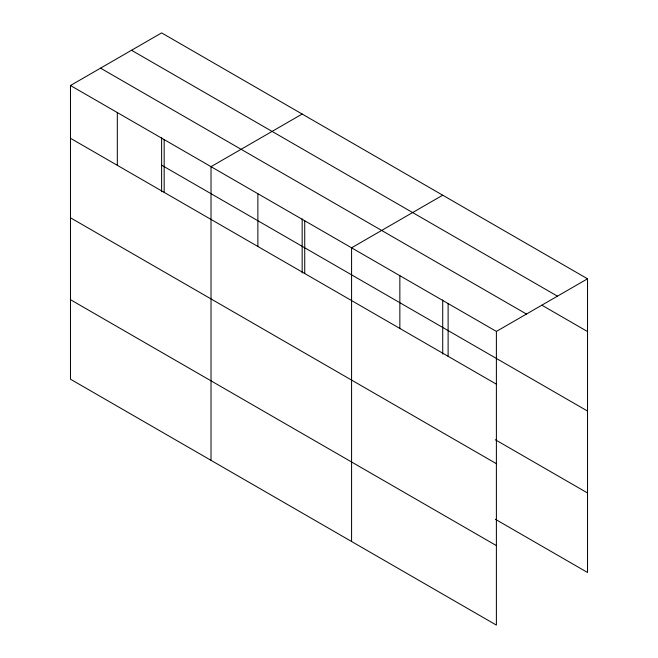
<?xml version="1.0" encoding="UTF-8"?>
<svg xmlns="http://www.w3.org/2000/svg" width="658" height="658" viewBox="0 0 658 658"><rect width="100%" height="100%" fill="white"/><g stroke="black" fill="none" stroke-linecap="round" stroke-linejoin="round"><path stroke-width="0.99" d="M70.472 85.515L496.387 331.418L496.387 625.1L70.472 379.197L70.472 85.515L161.613 32.9L587.528 278.803L587.528 572.485L495.375 519.277M302.162 114.048L211.021 166.663L211.021 460.345M442.719 195.196L351.578 247.811L351.578 541.493M496.387 331.418L587.528 278.803M131.534 50.263L557.449 296.166M541.888 305.213L587.528 331.558M100.551 68.152L526.466 314.055M161.613 165.166L587.528 411.061M70.472 138.279L496.387 384.182M495.375 439.774L587.528 492.974M70.472 217.782L496.387 463.684M70.472 299.694L496.387 545.597M448.114 303.552L448.114 356.307M442.719 299.941L442.719 354.078M399.85 275.686L399.85 328.441M304.728 220.767L304.728 273.522M302.162 218.793L302.162 272.93M257.878 193.715L257.878 246.479M164.171 139.619L164.171 192.375M161.613 137.645L161.613 191.782M117.321 112.567L117.321 165.331"/></g></svg>
